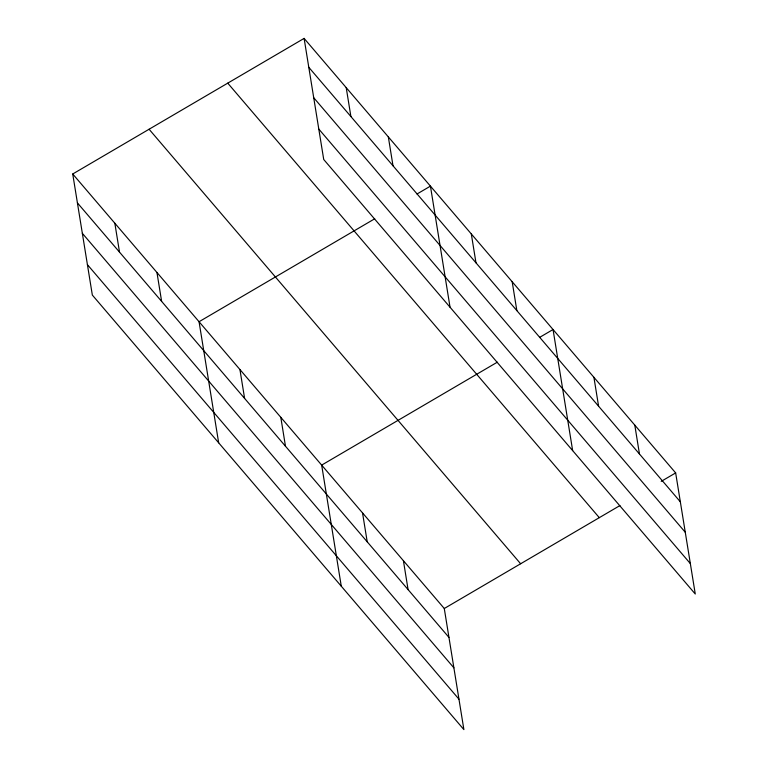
<?xml version="1.0" encoding="UTF-8"?>
<svg xmlns="http://www.w3.org/2000/svg" width="768" height="768" viewBox="0 0 768 768"><rect width="100%" height="100%" fill="white"/><g stroke="black" fill="none" stroke-linecap="round" stroke-linejoin="round"><path stroke-width="1.15" d="M72.73 173.99L444.278 608.506L463.891 729.6L92.342 295.085L72.73 173.99L304.109 38.4L675.658 472.915L695.27 594.01L323.722 159.494L304.109 38.4M374.717 218.784L199.056 321.725L218.669 442.819M417.024 193.997L430.435 186.134L450.048 307.229M497.328 362.179L321.667 465.11L341.28 586.214M539.635 337.382L553.046 329.52L572.659 450.624M444.278 608.506L619.939 505.565M661.21 481.382L675.658 472.915M308.794 67.306L680.342 501.811M313.718 97.728L685.267 532.243M318.797 129.072L690.346 563.587M227.75 83.146L599.299 517.661M149.088 129.245L520.637 563.76M77.414 202.896L448.954 637.402M82.339 233.318L453.888 667.834M87.418 264.662L458.966 699.178M634.79 425.117L639.466 454.022M593.914 377.318L598.598 406.224M512.179 281.731L516.854 310.627M471.302 233.933L475.987 262.829M388.33 136.886L393.005 165.792M346.214 87.648L350.899 116.544M403.411 560.707L408.086 589.613M362.534 512.909L367.219 541.814M280.8 417.322L285.475 446.218M239.923 369.523L244.608 398.419M156.95 272.477L161.626 301.382M114.835 223.238L119.52 252.134"/></g></svg>
